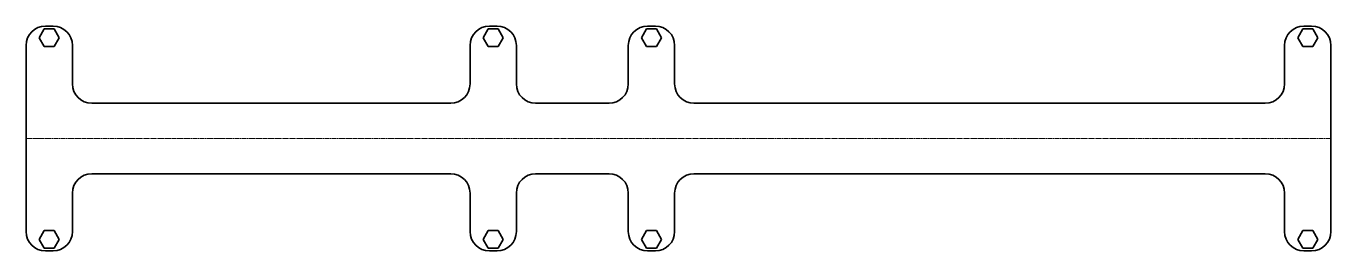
# Model space of a CAD drawing. Header units: inches. Extents: x 0 to 676, y 0 to 117.
import ezdxf

# ---------------------------------------------------------------- set-up
doc = ezdxf.new("R2010")
doc.units = ezdxf.units.IN
doc.header["$MEASUREMENT"] = 0
doc.linetypes.add('Chain', pattern=[13.68, 9.12, -1.14, 2.28, -1.14])
doc.layers.add('SIMUMAK Bend Centerline (ISO)', color=7, linetype='Chain', lineweight=9)
doc.layers.add('SIMUMAK Visible (ISO)', color=7, linetype='Continuous', lineweight=35)

# ---------------------------------------------------------------- blocks, each defined once
blk = doc.blocks.new('SMB-01-SOPFI-03_Sheet_8_SMB-01-SOPFI-03 (desplegada)')
at = {"layer": 'SIMUMAK Bend Centerline (ISO)', "ltscale": 0.263158}
blk.add_line((-338, 0), (338, 0), dxfattribs=at)
at = {"layer": 'SIMUMAK Visible (ISO)'}
for p, q in [((-331.2, 52.26), (-328.6, 56.76)), ((-328.6, 56.76), (-323.4, 56.76)), ((-328, 58.26), (-324, 58.26)), ((-323.4, 56.76), (-320.8, 52.26)), ((-101.2, 52.26), (-98.6, 56.76)), ((-98.6, 56.76), (-93.4, 56.76)), ((-98, 58.26), (-94, 58.26)), ((-93.4, 56.76), (-90.8, 52.26)), ((-19.2, 52.26), (-16.6, 56.76)), ((-16.6, 56.76), (-11.4, 56.76)), ((-16, 58.26), (-12, 58.26)), ((-11.4, 56.76), (-8.8, 52.26)), ((320.8, 52.26), (323.4, 56.76)), ((323.4, 56.76), (328.6, 56.76)), ((324, 58.26), (328, 58.26)), ((328.6, 56.76), (331.2, 52.26)), ((-338, 48.26), (-338, -48.26)), ((-328.6, 47.76), (-331.2, 52.26)), ((-323.4, 47.76), (-328.6, 47.76)), ((-320.8, 52.26), (-323.4, 47.76)), ((-314, 28.26), (-314, 48.26)), ((-108, 48.26), (-108, 28.26)), ((-98.6, 47.76), (-101.2, 52.26)), ((-93.4, 47.76), (-98.6, 47.76)), ((-90.8, 52.26), (-93.4, 47.76)), ((-84, 28.26), (-84, 48.26)), ((-26, 48.26), (-26, 28.26)), ((-16.6, 47.76), (-19.2, 52.26)), ((-11.4, 47.76), (-16.6, 47.76)), ((-8.8, 52.26), (-11.4, 47.76)), ((-2, 28.26), (-2, 48.26)), ((314, 48.26), (314, 28.26)), ((323.4, 47.76), (320.8, 52.26)), ((328.6, 47.76), (323.4, 47.76)), ((331.2, 52.26), (328.6, 47.76)), ((338, 48.26), (338, -48.26)), ((-118, 18.26), (-304, 18.26)), ((-36, 18.26), (-74, 18.26)), ((304, 18.26), (8, 18.26)), ((-304, -18.26), (-118, -18.26)), ((-74, -18.26), (-36, -18.26)), ((8, -18.26), (304, -18.26)), ((-314, -48.26), (-314, -28.26)), ((-108, -28.26), (-108, -48.26)), ((-84, -48.26), (-84, -28.26)), ((-26, -28.26), (-26, -48.26)), ((-2, -48.26), (-2, -28.26)), ((314, -28.26), (314, -48.26)), ((-331.2, -52.26), (-328.6, -47.76)), ((-328.6, -56.76), (-331.2, -52.26)), ((-328.6, -47.76), (-323.4, -47.76)), ((-323.4, -47.76), (-320.8, -52.26)), ((-320.8, -52.26), (-323.4, -56.76)), ((-101.2, -52.26), (-98.6, -47.76)), ((-98.6, -56.76), (-101.2, -52.26)), ((-98.6, -47.76), (-93.4, -47.76)), ((-93.4, -47.76), (-90.8, -52.26)), ((-90.8, -52.26), (-93.4, -56.76)), ((-19.2, -52.26), (-16.6, -47.76)), ((-16.6, -56.76), (-19.2, -52.26)), ((-16.6, -47.76), (-11.4, -47.76)), ((-11.4, -47.76), (-8.8, -52.26)), ((-8.8, -52.26), (-11.4, -56.76)), ((320.8, -52.26), (323.4, -47.76)), ((323.4, -56.76), (320.8, -52.26)), ((323.4, -47.76), (328.6, -47.76)), ((328.6, -47.76), (331.2, -52.26)), ((331.2, -52.26), (328.6, -56.76)), ((-323.4, -56.76), (-328.6, -56.76)), ((-328, -58.26), (-324, -58.26)), ((-93.4, -56.76), (-98.6, -56.76)), ((-98, -58.26), (-94, -58.26)), ((-11.4, -56.76), (-16.6, -56.76)), ((-16, -58.26), (-12, -58.26)), ((328.6, -56.76), (323.4, -56.76)), ((324, -58.26), (328, -58.26))]:
    blk.add_line(p, q, dxfattribs=at)
at = {"layer": 'SIMUMAK Visible (ISO)', "extrusion": (0, 0, -1)}
for centre, start, end in [((328, 48.26), 360, 90), ((324, 48.26), 90, 180), ((98, 48.26), 0, 90), ((94, 48.26), 90, 180), ((16, 48.26), 0, 90), ((12, 48.26), 90, 180), ((-324, 48.26), 0, 90), ((-328, 48.26), 90, 180), ((328, -48.26), 270, 0), ((324, -48.26), 180, 270), ((98, -48.26), 270, 360), ((94, -48.26), 180, 270), ((16, -48.26), 270, 360), ((12, -48.26), 180, 270), ((-324, -48.26), 270, 0), ((-328, -48.26), 180, 270)]:
    blk.add_arc(centre, 10, start, end, dxfattribs=at)
at = {"layer": 'SIMUMAK Visible (ISO)'}
for centre, start, end in [((-304, 28.26), 180, 270), ((-118, 28.26), 270, 360), ((-74, 28.26), 180, 270), ((-36, 28.26), 270, 360), ((8, 28.26), 180, 270), ((304, 28.26), 270, 0), ((-304, -28.26), 90, 180), ((-118, -28.26), 0, 90), ((-74, -28.26), 90, 180), ((-36, -28.26), 0, 90), ((8, -28.26), 90, 180), ((304, -28.26), 0, 90)]:
    blk.add_arc(centre, 10, start, end, dxfattribs=at)

msp = doc.modelspace()

# ---------------------------------------------------------------- block references
msp.add_blockref('SMB-01-SOPFI-03_Sheet_8_SMB-01-SOPFI-03 (desplegada)', (338, 58.26))

doc.saveas('drawing.dxf')
